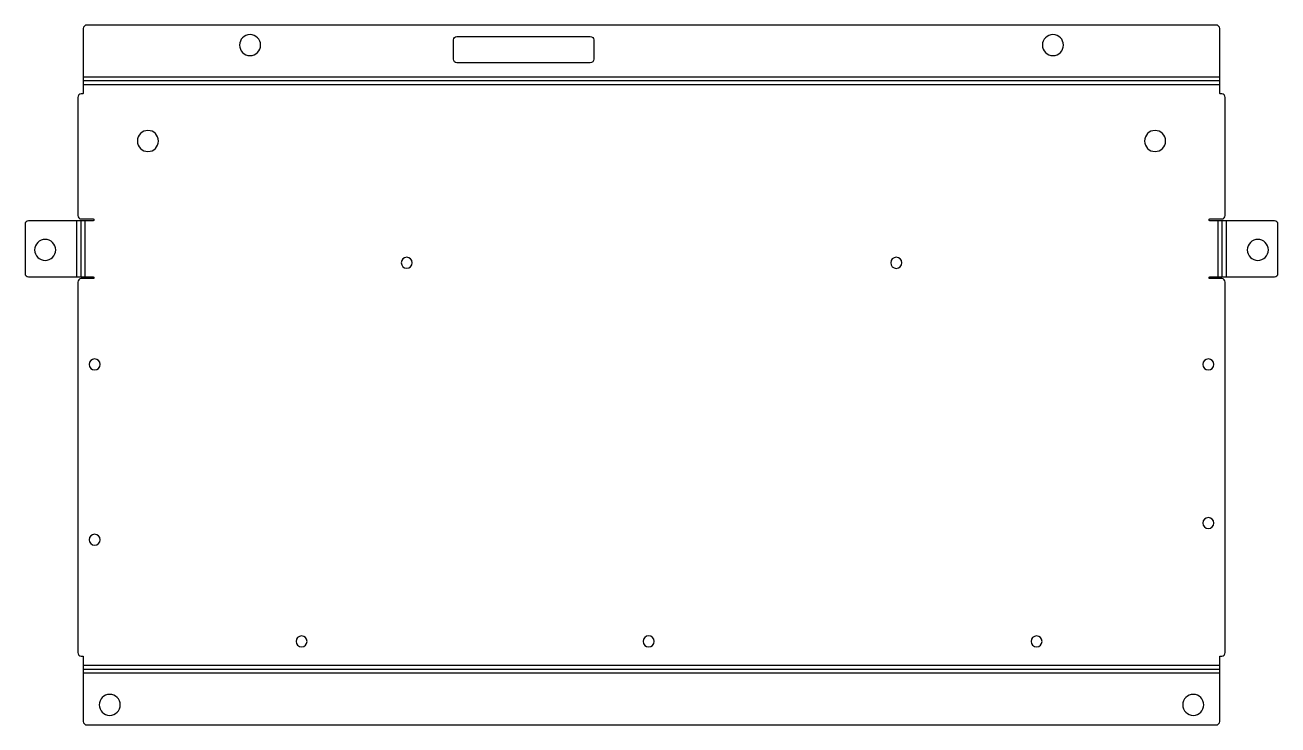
# Model space of a CAD drawing. Header units: millimetres. Extents: x -18 to 340, y 0 to 200.
import ezdxf

# ---------------------------------------------------------------- set-up
doc = ezdxf.new("R2010")
doc.units = ezdxf.units.MM

msp = doc.modelspace()

# ---------------------------------------------------------------- linework, layer by layer
at = {"layer": 'BEND'}
for p, q in [((323, 183.75), (-1, 183.75)), ((-1.69, 143.83), (-1.69, 127.83)), ((323.69, 127.83), (323.69, 143.83)), ((-1, 15.91), (323, 15.91))]:
    msp.add_line(p, q, dxfattribs=at)
at = {"layer": 'BEND_EXTENT'}
for p, q in [((-1, 184.92), (323, 184.92)), ((323, 182.58), (-1, 182.58)), ((-2.87, 127.83), (-2.87, 143.83)), ((-0.52, 143.83), (-0.52, 127.83)), ((322.52, 127.83), (322.52, 143.83)), ((324.87, 143.83), (324.87, 127.83)), ((-1, 17.08), (323, 17.08)), ((323, 14.74), (-1, 14.74))]:
    msp.add_line(p, q, dxfattribs=at)
at = {"layer": 'INTERIOR_PROFILES'}
msp.add_lwpolyline([(104.54, 195.42, -0.414214), (105.54, 196.42), (143.54, 196.42, -0.414214), (144.54, 195.42), (144.54, 189.92, -0.414214), (143.54, 188.92), (105.54, 188.92, -0.414214), (104.54, 189.92)], format="xyb", close=True, dxfattribs=at)
at = {"layer": 'INTERIOR_PROFILES', "extrusion": (0, 0, -1)}
for centre, radius in [((-46.54, 193.94), 3), ((-275.46, 193.94), 3), ((-17.42, 166.58), 3), ((-304.58, 166.58), 3), ((11.88, 135.52), 3), ((-333.88, 135.52), 3), ((-91.22, 131.84), 1.57), ((-230.78, 131.84), 1.58), ((-2.22, 102.84), 1.57), ((-319.78, 102.84), 1.57), ((-319.78, 57.59), 1.57), ((-2.22, 52.83), 1.57), ((-61.22, 23.83), 1.57), ((-160.18, 23.83), 1.58), ((-270.78, 23.83), 1.57), ((-6.54, 5.73), 3), ((-315.46, 5.73), 3)]:
    msp.add_circle(centre, radius, dxfattribs=at)
at = {"layer": 'OUTER_PROFILES'}
msp.add_lwpolyline([(0, 0), (322, 0, 0.414214), (323, 1), (323, 14.74), (323, 17.08), (323, 19.4, -0.414214), (323.25, 19.65), (323.58, 19.65, 0.414214), (324.58, 20.65), (324.58, 126.32, 0.414214), (323.58, 127.32), (320.21, 127.32, -1), (320.21, 127.83), (322.52, 127.83), (324.87, 127.83), (338.61, 127.83, 0.414214), (339.61, 128.83), (339.61, 142.83, 0.414214), (338.61, 143.83), (324.87, 143.83), (322.52, 143.83), (320.21, 143.83, -1), (320.21, 144.34), (323.58, 144.34, 0.414214), (324.58, 145.34), (324.58, 179.02, 0.414214), (323.58, 180.02), (323.25, 180.02, -0.414214), (323, 180.27), (323, 182.58), (323, 184.92), (323, 198.66, 0.414214), (322, 199.66), (0, 199.66, 0.414214), (-1, 198.66), (-1, 184.92), (-1, 182.58), (-1, 180.27, -0.414214), (-1.25, 180.02), (-1.58, 180.02, 0.414214), (-2.58, 179.02), (-2.58, 145.34, 0.414214), (-1.58, 144.34), (1.79, 144.34, -1), (1.79, 143.83), (-0.52, 143.83), (-2.87, 143.83), (-16.61, 143.83, 0.414214), (-17.61, 142.83), (-17.61, 128.83, 0.414214), (-16.61, 127.83), (-2.87, 127.83), (-0.52, 127.83), (1.79, 127.83, -1), (1.79, 127.32), (-1.58, 127.32, 0.414214), (-2.58, 126.32), (-2.58, 20.65, 0.414214), (-1.58, 19.65), (-1.25, 19.65, -0.414214), (-1, 19.4), (-1, 17.08), (-1, 14.74), (-1, 1, 0.414214)], format="xyb", close=True, dxfattribs=at)

doc.saveas('drawing.dxf')
